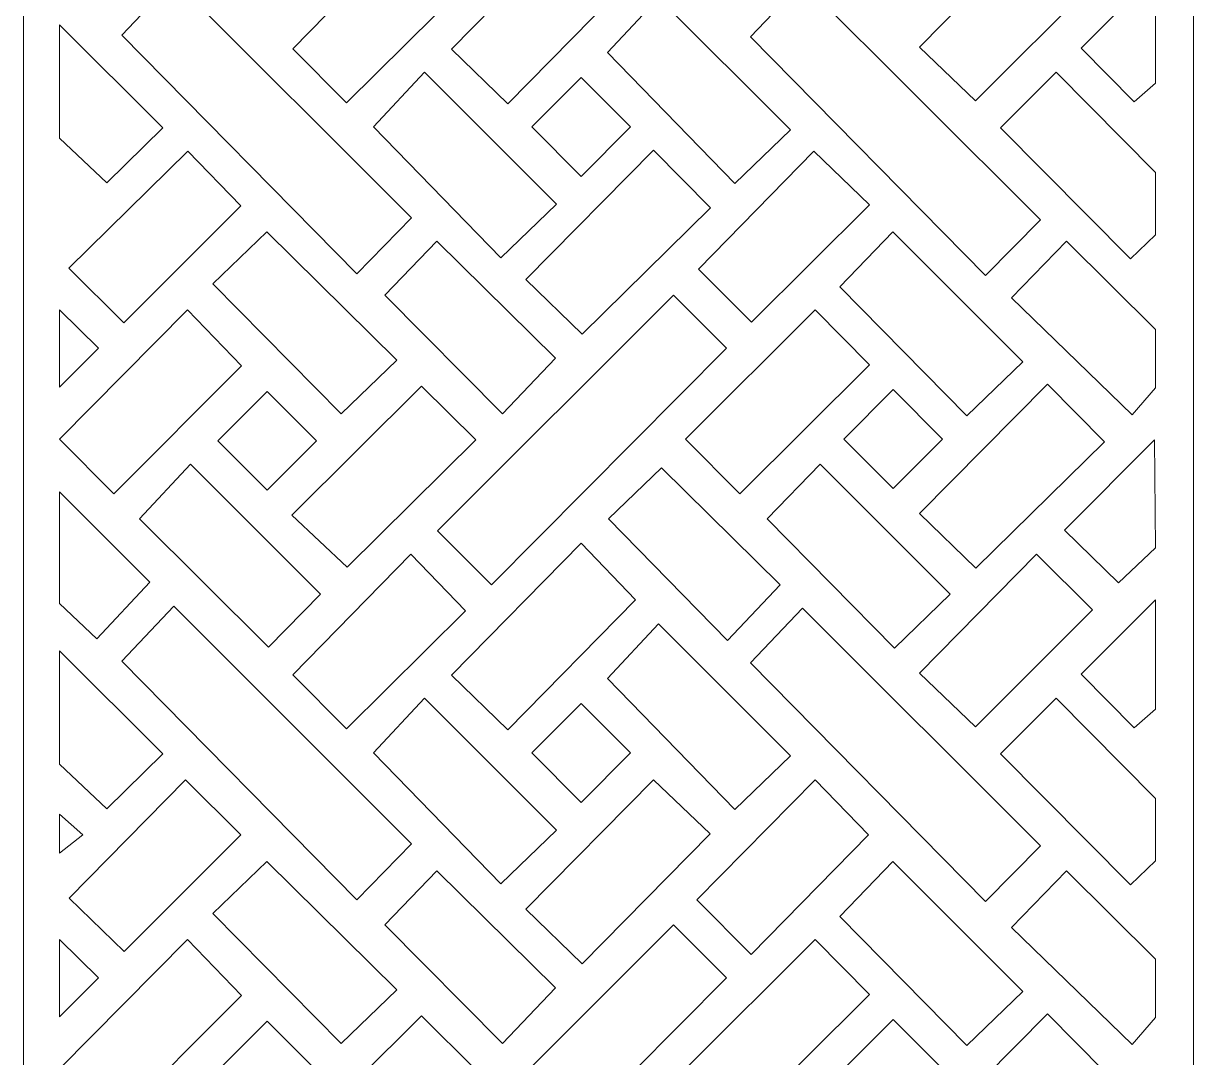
# Model space of a CAD drawing. Header units: centimetres. Extents: x -9.5 to 3.6, y -11.2 to 9.7.
# Drawn here: x -9.48 to -3.91, y -5.63 to -0.7 of the extents above; entities that cross this region are included whole.
import ezdxf

# ---------------------------------------------------------------- set-up
doc = ezdxf.new("R2010")
doc.units = ezdxf.units.CM
doc.header["$MEASUREMENT"] = 0
doc.layers.add('layer 1', color=7, linetype='Continuous')

msp = doc.modelspace()

# ---------------------------------------------------------------- linework, layer by layer
at = {"layer": 'layer 1', "color": 242, "lineweight": 9}
for points, knots in [([(-9.48305, -11.22934), (-9.48305, -11.22934), (-9.48305, 9.73196), (-9.48305, 9.73196), (-9.48305, 9.73196), (-9.48305, 9.73196), (-3.91095, 9.73196), (-3.91095, 9.73196), (-3.91095, 9.73196), (-3.91095, 9.73196), (-3.91095, -11.22934), (-3.91095, -11.22934), (-3.91095, -11.22934), (-3.91095, -11.22934), (-9.48305, -11.22934), (-9.48305, -11.22934)], [0, 0, 0, 0, 0.2, 0.2, 0.2, 0.2, 0.4, 0.4, 0.4, 0.4, 0.6, 0.6, 0.6, 0.6, 1, 1, 1, 1]), ([(-7.17674, -1.08403), (-7.17674, -1.08403), (-7.44437, -0.82359), (-7.44437, -0.82359), (-7.44437, -0.82359), (-7.44437, -0.82359), (-6.82733, -0.19515), (-6.82733, -0.19515), (-6.82733, -0.19515), (-6.82733, -0.19515), (-6.56875, -0.46503), (-6.56875, -0.46503), (-6.56875, -0.46503), (-6.56875, -0.46503), (-7.17674, -1.08403), (-7.17674, -1.08403)], [0, 0, 0, 0, 0.2, 0.2, 0.2, 0.2, 0.4, 0.4, 0.4, 0.4, 0.6, 0.6, 0.6, 0.6, 1, 1, 1, 1]), ([(-7.94408, -1.07961), (-7.94408, -1.07961), (-8.20058, -0.82311), (-8.20058, -0.82311), (-8.20058, -0.82311), (-8.20058, -0.82311), (-7.63895, -0.24821), (-7.63895, -0.24821), (-7.63895, -0.24821), (-7.63895, -0.24821), (-7.37803, -0.51797), (-7.37803, -0.51797), (-7.37803, -0.51797), (-7.37803, -0.51797), (-7.94408, -1.07961), (-7.94408, -1.07961)], [0, 0, 0, 0, 0.2, 0.2, 0.2, 0.2, 0.4, 0.4, 0.4, 0.4, 0.6, 0.6, 0.6, 0.6, 1, 1, 1, 1]), ([(-4.95019, -1.07076), (-4.95019, -1.07076), (-5.21553, -0.81427), (-5.21553, -0.81427), (-5.21553, -0.81427), (-5.21553, -0.81427), (-4.65832, -0.24821), (-4.65832, -0.24821), (-4.65832, -0.24821), (-4.65832, -0.24821), (-4.39298, -0.51355), (-4.39298, -0.51355), (-4.39298, -0.51355), (-4.39298, -0.51355), (-4.95019, -1.07076), (-4.95019, -1.07076)], [0, 0, 0, 0, 0.2, 0.2, 0.2, 0.2, 0.4, 0.4, 0.4, 0.4, 0.6, 0.6, 0.6, 0.6, 1, 1, 1, 1]), ([(-7.89544, -1.89331), (-7.89544, -1.89331), (-7.63453, -1.62797), (-7.63453, -1.62797), (-7.63453, -1.62797), (-7.63453, -1.62797), (-8.76663, -0.49586), (-8.76663, -0.49586), (-8.76663, -0.49586), (-8.76663, -0.49586), (-9.01428, -0.75678), (-9.01428, -0.75678), (-9.01428, -0.75678), (-9.01428, -0.75678), (-7.89544, -1.89331), (-7.89544, -1.89331)], [0, 0, 0, 0, 0.2, 0.2, 0.2, 0.2, 0.4, 0.4, 0.4, 0.4, 0.6, 0.6, 0.6, 0.6, 1, 1, 1, 1]), ([(-4.19398, -1.07518), (-4.19398, -1.07518), (-4.09227, -0.98674), (-4.09227, -0.98674), (-4.09227, -0.98674), (-4.09227, -0.98674), (-4.09227, -0.46491), (-4.09227, -0.46491), (-4.09227, -0.46491), (-4.09227, -0.46491), (-4.44605, -0.81869), (-4.44605, -0.81869), (-4.44605, -0.81869), (-4.44605, -0.81869), (-4.19398, -1.07518), (-4.19398, -1.07518)], [0, 0, 0, 0, 0.2, 0.2, 0.2, 0.2, 0.4, 0.4, 0.4, 0.4, 0.6, 0.6, 0.6, 0.6, 1, 1, 1, 1]), ([(-4.90155, -1.90216), (-4.90155, -1.90216), (-4.64063, -1.63682), (-4.64063, -1.63682), (-4.64063, -1.63682), (-4.64063, -1.63682), (-5.77274, -0.50471), (-5.77274, -0.50471), (-5.77274, -0.50471), (-5.77274, -0.50471), (-6.02039, -0.76562), (-6.02039, -0.76562), (-6.02039, -0.76562), (-6.02039, -0.76562), (-4.90155, -1.90216), (-4.90155, -1.90216)], [0, 0, 0, 0, 0.2, 0.2, 0.2, 0.2, 0.4, 0.4, 0.4, 0.4, 0.6, 0.6, 0.6, 0.6, 1, 1, 1, 1]), ([(-6.09557, -1.46435), (-6.09557, -1.46435), (-5.83023, -1.20785), (-5.83023, -1.20785), (-5.83023, -1.20785), (-5.83023, -1.20785), (-6.4582, -0.57989), (-6.4582, -0.57989), (-6.4582, -0.57989), (-6.4582, -0.57989), (-6.70142, -0.8408), (-6.70142, -0.8408), (-6.70142, -0.8408), (-6.70142, -0.8408), (-6.09557, -1.46435), (-6.09557, -1.46435)], [0, 0, 0, 0, 0.2, 0.2, 0.2, 0.2, 0.4, 0.4, 0.4, 0.4, 0.6, 0.6, 0.6, 0.6, 1, 1, 1, 1]), ([(-9.31058, -1.24765), (-9.31058, -1.24765), (-9.31058, -0.70813), (-9.31058, -0.70813), (-9.31058, -0.70813), (-9.31058, -0.70813), (-8.8197, -1.19901), (-8.8197, -1.19901), (-8.8197, -1.19901), (-8.8197, -1.19901), (-9.08504, -1.45993), (-9.08504, -1.45993), (-9.08504, -1.45993), (-9.08504, -1.45993), (-9.31058, -1.24765), (-9.31058, -1.24765)], [0, 0, 0, 0, 0.2, 0.2, 0.2, 0.2, 0.4, 0.4, 0.4, 0.4, 0.6, 0.6, 0.6, 0.6, 1, 1, 1, 1]), ([(-7.20999, -1.81813), (-7.20999, -1.81813), (-6.94465, -1.56164), (-6.94465, -1.56164), (-6.94465, -1.56164), (-6.94465, -1.56164), (-7.57261, -0.93367), (-7.57261, -0.93367), (-7.57261, -0.93367), (-7.57261, -0.93367), (-7.81584, -1.19459), (-7.81584, -1.19459), (-7.81584, -1.19459), (-7.81584, -1.19459), (-7.20999, -1.81813), (-7.20999, -1.81813)], [0, 0, 0, 0, 0.2, 0.2, 0.2, 0.2, 0.4, 0.4, 0.4, 0.4, 0.6, 0.6, 0.6, 0.6, 1, 1, 1, 1]), ([(-4.21167, -1.82255), (-4.21167, -1.82255), (-4.09227, -1.70757), (-4.09227, -1.70757), (-4.09227, -1.70757), (-4.09227, -1.70757), (-4.09227, -1.41128), (-4.09227, -1.41128), (-4.09227, -1.41128), (-4.09227, -1.41128), (-4.56545, -0.93367), (-4.56545, -0.93367), (-4.56545, -0.93367), (-4.56545, -0.93367), (-4.83079, -1.19901), (-4.83079, -1.19901), (-4.83079, -1.19901), (-4.83079, -1.19901), (-4.21167, -1.82255), (-4.21167, -1.82255)], [0, 0, 0, 0, 0.1666667, 0.1666667, 0.1666667, 0.1666667, 0.3333333, 0.3333333, 0.3333333, 0.3333333, 0.5, 0.5, 0.5, 0.5, 0.6666667, 0.6666667, 0.6666667, 0.6666667, 1, 1, 1, 1]), ([(-7.06268, -1.19459), (-7.06268, -1.19459), (-6.82746, -0.95937), (-6.82746, -0.95937), (-6.82746, -0.95937), (-6.82746, -0.95937), (-6.59223, -1.19459), (-6.59223, -1.19459), (-6.59223, -1.19459), (-6.59223, -1.19459), (-6.82746, -1.42981), (-6.82746, -1.42981), (-6.82746, -1.42981), (-6.82746, -1.42981), (-7.06268, -1.19459), (-7.06268, -1.19459)], [0, 0, 0, 0, 0.2, 0.2, 0.2, 0.2, 0.4, 0.4, 0.4, 0.4, 0.6, 0.6, 0.6, 0.6, 1, 1, 1, 1]), ([(-9.00544, -2.12769), (-9.00544, -2.12769), (-9.26635, -1.86678), (-9.26635, -1.86678), (-9.26635, -1.86678), (-9.26635, -1.86678), (-8.7003, -1.30957), (-8.7003, -1.30957), (-8.7003, -1.30957), (-8.7003, -1.30957), (-8.44823, -1.57048), (-8.44823, -1.57048), (-8.44823, -1.57048), (-8.44823, -1.57048), (-9.00544, -2.12769), (-9.00544, -2.12769)], [0, 0, 0, 0, 0.2, 0.2, 0.2, 0.2, 0.4, 0.4, 0.4, 0.4, 0.6, 0.6, 0.6, 0.6, 1, 1, 1, 1]), ([(-6.82296, -2.18076), (-6.82296, -2.18076), (-7.09058, -1.92033), (-7.09058, -1.92033), (-7.09058, -1.92033), (-7.09058, -1.92033), (-6.48239, -1.30514), (-6.48239, -1.30514), (-6.48239, -1.30514), (-6.48239, -1.30514), (-6.21055, -1.57945), (-6.21055, -1.57945), (-6.21055, -1.57945), (-6.21055, -1.57945), (-6.82296, -2.18076), (-6.82296, -2.18076)], [0, 0, 0, 0, 0.2, 0.2, 0.2, 0.2, 0.4, 0.4, 0.4, 0.4, 0.6, 0.6, 0.6, 0.6, 1, 1, 1, 1]), ([(-6.01597, -2.12327), (-6.01597, -2.12327), (-6.26804, -1.8712), (-6.26804, -1.8712), (-6.26804, -1.8712), (-6.26804, -1.8712), (-5.71968, -1.30957), (-5.71968, -1.30957), (-5.71968, -1.30957), (-5.71968, -1.30957), (-5.45434, -1.56606), (-5.45434, -1.56606), (-5.45434, -1.56606), (-5.45434, -1.56606), (-6.01597, -2.12327), (-6.01597, -2.12327)], [0, 0, 0, 0, 0.2, 0.2, 0.2, 0.2, 0.4, 0.4, 0.4, 0.4, 0.6, 0.6, 0.6, 0.6, 1, 1, 1, 1]), ([(-7.97062, -2.56108), (-7.97062, -2.56108), (-7.70528, -2.30459), (-7.70528, -2.30459), (-7.70528, -2.30459), (-7.70528, -2.30459), (-8.3244, -1.69431), (-8.3244, -1.69431), (-8.3244, -1.69431), (-8.3244, -1.69431), (-8.5809, -1.94196), (-8.5809, -1.94196), (-8.5809, -1.94196), (-8.5809, -1.94196), (-7.97062, -2.56108), (-7.97062, -2.56108)], [0, 0, 0, 0, 0.2, 0.2, 0.2, 0.2, 0.4, 0.4, 0.4, 0.4, 0.6, 0.6, 0.6, 0.6, 1, 1, 1, 1]), ([(-4.99, -2.56992), (-4.99, -2.56992), (-4.72466, -2.31343), (-4.72466, -2.31343), (-4.72466, -2.31343), (-4.72466, -2.31343), (-5.34378, -1.69431), (-5.34378, -1.69431), (-5.34378, -1.69431), (-5.34378, -1.69431), (-5.59585, -1.95522), (-5.59585, -1.95522), (-5.59585, -1.95522), (-5.59585, -1.95522), (-4.99, -2.56992), (-4.99, -2.56992)], [0, 0, 0, 0, 0.2, 0.2, 0.2, 0.2, 0.4, 0.4, 0.4, 0.4, 0.6, 0.6, 0.6, 0.6, 1, 1, 1, 1]), ([(-7.20114, -2.56108), (-7.20114, -2.56108), (-7.76277, -1.99502), (-7.76277, -1.99502), (-7.76277, -1.99502), (-7.76277, -1.99502), (-7.51512, -1.73853), (-7.51512, -1.73853), (-7.51512, -1.73853), (-7.51512, -1.73853), (-6.94907, -2.29574), (-6.94907, -2.29574), (-6.94907, -2.29574), (-6.94907, -2.29574), (-7.20114, -2.56108), (-7.20114, -2.56108)], [0, 0, 0, 0, 0.2, 0.2, 0.2, 0.2, 0.4, 0.4, 0.4, 0.4, 0.6, 0.6, 0.6, 0.6, 1, 1, 1, 1]), ([(-4.20283, -2.5655), (-4.20283, -2.5655), (-4.09227, -2.43726), (-4.09227, -2.43726), (-4.09227, -2.43726), (-4.09227, -2.43726), (-4.09227, -2.15865), (-4.09227, -2.15865), (-4.09227, -2.15865), (-4.09227, -2.15865), (-4.51681, -1.73853), (-4.51681, -1.73853), (-4.51681, -1.73853), (-4.51681, -1.73853), (-4.77772, -2.00829), (-4.77772, -2.00829), (-4.77772, -2.00829), (-4.77772, -2.00829), (-4.20283, -2.5655), (-4.20283, -2.5655)], [0, 0, 0, 0, 0.1666667, 0.1666667, 0.1666667, 0.1666667, 0.3333333, 0.3333333, 0.3333333, 0.3333333, 0.5, 0.5, 0.5, 0.5, 0.6666667, 0.6666667, 0.6666667, 0.6666667, 1, 1, 1, 1]), ([(-7.25421, -3.37478), (-7.25421, -3.37478), (-7.5107, -3.11829), (-7.5107, -3.11829), (-7.5107, -3.11829), (-7.5107, -3.11829), (-6.38744, -1.99502), (-6.38744, -1.99502), (-6.38744, -1.99502), (-6.38744, -1.99502), (-6.13537, -2.2471), (-6.13537, -2.2471), (-6.13537, -2.2471), (-6.13537, -2.2471), (-7.25421, -3.37478), (-7.25421, -3.37478)], [0, 0, 0, 0, 0.2, 0.2, 0.2, 0.2, 0.4, 0.4, 0.4, 0.4, 0.6, 0.6, 0.6, 0.6, 1, 1, 1, 1]), ([(-9.0518, -2.9414), (-9.0518, -2.9414), (-9.31058, -2.68096), (-9.31058, -2.68096), (-9.31058, -2.68096), (-9.31058, -2.68096), (-8.70238, -2.06578), (-8.70238, -2.06578), (-8.70238, -2.06578), (-8.70238, -2.06578), (-8.4438, -2.33125), (-8.4438, -2.33125), (-8.4438, -2.33125), (-8.4438, -2.33125), (-9.0518, -2.9414), (-9.0518, -2.9414)], [0, 0, 0, 0, 0.2, 0.2, 0.2, 0.2, 0.4, 0.4, 0.4, 0.4, 0.6, 0.6, 0.6, 0.6, 1, 1, 1, 1]), ([(-9.31058, -2.43283), (-9.31058, -2.43283), (-9.12484, -2.2471), (-9.12484, -2.2471), (-9.12484, -2.2471), (-9.12484, -2.2471), (-9.31058, -2.06578), (-9.31058, -2.06578), (-9.31058, -2.06578), (-9.31058, -2.06578), (-9.31058, -2.43283), (-9.31058, -2.43283)], [0, 0, 0, 0, 0.25, 0.25, 0.25, 0.25, 0.5, 0.5, 0.5, 0.5, 1, 1, 1, 1]), ([(-6.07118, -2.9414), (-6.07118, -2.9414), (-6.32995, -2.68096), (-6.32995, -2.68096), (-6.32995, -2.68096), (-6.32995, -2.68096), (-5.71291, -2.06578), (-5.71291, -2.06578), (-5.71291, -2.06578), (-5.71291, -2.06578), (-5.45434, -2.32682), (-5.45434, -2.32682), (-5.45434, -2.32682), (-5.45434, -2.32682), (-6.07118, -2.9414), (-6.07118, -2.9414)], [0, 0, 0, 0, 0.2, 0.2, 0.2, 0.2, 0.4, 0.4, 0.4, 0.4, 0.6, 0.6, 0.6, 0.6, 1, 1, 1, 1]), ([(-7.9418, -3.29076), (-7.9418, -3.29076), (-8.205, -3.04359), (-8.205, -3.04359), (-8.205, -3.04359), (-8.205, -3.04359), (-7.58796, -2.42841), (-7.58796, -2.42841), (-7.58796, -2.42841), (-7.58796, -2.42841), (-7.32939, -2.68503), (-7.32939, -2.68503), (-7.32939, -2.68503), (-7.32939, -2.68503), (-7.9418, -3.29076), (-7.9418, -3.29076)], [0, 0, 0, 0, 0.2, 0.2, 0.2, 0.2, 0.4, 0.4, 0.4, 0.4, 0.6, 0.6, 0.6, 0.6, 1, 1, 1, 1]), ([(-5.57679, -2.68048), (-5.57679, -2.68048), (-5.34157, -2.44526), (-5.34157, -2.44526), (-5.34157, -2.44526), (-5.34157, -2.44526), (-5.10635, -2.68048), (-5.10635, -2.68048), (-5.10635, -2.68048), (-5.10635, -2.68048), (-5.34157, -2.9157), (-5.34157, -2.9157), (-5.34157, -2.9157), (-5.34157, -2.9157), (-5.57679, -2.68048), (-5.57679, -2.68048)], [0, 0, 0, 0, 0.2, 0.2, 0.2, 0.2, 0.4, 0.4, 0.4, 0.4, 0.6, 0.6, 0.6, 0.6, 1, 1, 1, 1]), ([(-4.94791, -3.29518), (-4.94791, -3.29518), (-5.21553, -3.03475), (-5.21553, -3.03475), (-5.21553, -3.03475), (-5.21553, -3.03475), (-4.60734, -2.41957), (-4.60734, -2.41957), (-4.60734, -2.41957), (-4.60734, -2.41957), (-4.33549, -2.69387), (-4.33549, -2.69387), (-4.33549, -2.69387), (-4.33549, -2.69387), (-4.94791, -3.29518), (-4.94791, -3.29518)], [0, 0, 0, 0, 0.2, 0.2, 0.2, 0.2, 0.4, 0.4, 0.4, 0.4, 0.6, 0.6, 0.6, 0.6, 1, 1, 1, 1]), ([(-8.55741, -2.68933), (-8.55741, -2.68933), (-8.32219, -2.45411), (-8.32219, -2.45411), (-8.32219, -2.45411), (-8.32219, -2.45411), (-8.08697, -2.68933), (-8.08697, -2.68933), (-8.08697, -2.68933), (-8.08697, -2.68933), (-8.32219, -2.92455), (-8.32219, -2.92455), (-8.32219, -2.92455), (-8.32219, -2.92455), (-8.55741, -2.68933), (-8.55741, -2.68933)], [0, 0, 0, 0, 0.2, 0.2, 0.2, 0.2, 0.4, 0.4, 0.4, 0.4, 0.6, 0.6, 0.6, 0.6, 1, 1, 1, 1]), ([(-4.26916, -3.36594), (-4.26916, -3.36594), (-4.09227, -3.19789), (-4.09227, -3.19789), (-4.09227, -3.19789), (-4.09227, -3.19789), (-4.09669, -2.6849), (-4.09669, -2.6849), (-4.09669, -2.6849), (-4.09669, -2.6849), (-4.52565, -3.11387), (-4.52565, -3.11387), (-4.52565, -3.11387), (-4.52565, -3.11387), (-4.26916, -3.36594), (-4.26916, -3.36594)], [0, 0, 0, 0, 0.2, 0.2, 0.2, 0.2, 0.4, 0.4, 0.4, 0.4, 0.6, 0.6, 0.6, 0.6, 1, 1, 1, 1]), ([(-8.31556, -3.67108), (-8.31556, -3.67108), (-8.06791, -3.41901), (-8.06791, -3.41901), (-8.06791, -3.41901), (-8.06791, -3.41901), (-8.68703, -2.79988), (-8.68703, -2.79988), (-8.68703, -2.79988), (-8.68703, -2.79988), (-8.93026, -3.0608), (-8.93026, -3.0608), (-8.93026, -3.0608), (-8.93026, -3.0608), (-8.31556, -3.67108), (-8.31556, -3.67108)], [0, 0, 0, 0, 0.2, 0.2, 0.2, 0.2, 0.4, 0.4, 0.4, 0.4, 0.6, 0.6, 0.6, 0.6, 1, 1, 1, 1]), ([(-6.13095, -3.64012), (-6.13095, -3.64012), (-6.697, -3.0608), (-6.697, -3.0608), (-6.697, -3.0608), (-6.697, -3.0608), (-6.44493, -2.81757), (-6.44493, -2.81757), (-6.44493, -2.81757), (-6.44493, -2.81757), (-5.87888, -3.37478), (-5.87888, -3.37478), (-5.87888, -3.37478), (-5.87888, -3.37478), (-6.13095, -3.64012), (-6.13095, -3.64012)], [0, 0, 0, 0, 0.2, 0.2, 0.2, 0.2, 0.4, 0.4, 0.4, 0.4, 0.6, 0.6, 0.6, 0.6, 1, 1, 1, 1]), ([(-5.33494, -3.6755), (-5.33494, -3.6755), (-5.0696, -3.41901), (-5.0696, -3.41901), (-5.0696, -3.41901), (-5.0696, -3.41901), (-5.68872, -2.79988), (-5.68872, -2.79988), (-5.68872, -2.79988), (-5.68872, -2.79988), (-5.94079, -3.0608), (-5.94079, -3.0608), (-5.94079, -3.0608), (-5.94079, -3.0608), (-5.33494, -3.6755), (-5.33494, -3.6755)], [0, 0, 0, 0, 0.2, 0.2, 0.2, 0.2, 0.4, 0.4, 0.4, 0.4, 0.6, 0.6, 0.6, 0.6, 1, 1, 1, 1]), ([(-9.13368, -3.63128), (-9.13368, -3.63128), (-9.31058, -3.46323), (-9.31058, -3.46323), (-9.31058, -3.46323), (-9.31058, -3.46323), (-9.31058, -2.93255), (-9.31058, -2.93255), (-9.31058, -2.93255), (-9.31058, -2.93255), (-8.88161, -3.36152), (-8.88161, -3.36152), (-8.88161, -3.36152), (-8.88161, -3.36152), (-9.13368, -3.63128), (-9.13368, -3.63128)], [0, 0, 0, 0, 0.2, 0.2, 0.2, 0.2, 0.4, 0.4, 0.4, 0.4, 0.6, 0.6, 0.6, 0.6, 1, 1, 1, 1]), ([(-7.17674, -4.06466), (-7.17674, -4.06466), (-7.44437, -3.80423), (-7.44437, -3.80423), (-7.44437, -3.80423), (-7.44437, -3.80423), (-6.82733, -3.17578), (-6.82733, -3.17578), (-6.82733, -3.17578), (-6.82733, -3.17578), (-6.56875, -3.44567), (-6.56875, -3.44567), (-6.56875, -3.44567), (-6.56875, -3.44567), (-7.17674, -4.06466), (-7.17674, -4.06466)], [0, 0, 0, 0, 0.2, 0.2, 0.2, 0.2, 0.4, 0.4, 0.4, 0.4, 0.6, 0.6, 0.6, 0.6, 1, 1, 1, 1]), ([(-7.94408, -4.06024), (-7.94408, -4.06024), (-8.20058, -3.80375), (-8.20058, -3.80375), (-8.20058, -3.80375), (-8.20058, -3.80375), (-7.63895, -3.22885), (-7.63895, -3.22885), (-7.63895, -3.22885), (-7.63895, -3.22885), (-7.37803, -3.49861), (-7.37803, -3.49861), (-7.37803, -3.49861), (-7.37803, -3.49861), (-7.94408, -4.06024), (-7.94408, -4.06024)], [0, 0, 0, 0, 0.2, 0.2, 0.2, 0.2, 0.4, 0.4, 0.4, 0.4, 0.6, 0.6, 0.6, 0.6, 1, 1, 1, 1]), ([(-4.95019, -4.0514), (-4.95019, -4.0514), (-5.21553, -3.7949), (-5.21553, -3.7949), (-5.21553, -3.7949), (-5.21553, -3.7949), (-4.65832, -3.22885), (-4.65832, -3.22885), (-4.65832, -3.22885), (-4.65832, -3.22885), (-4.39298, -3.49419), (-4.39298, -3.49419), (-4.39298, -3.49419), (-4.39298, -3.49419), (-4.95019, -4.0514), (-4.95019, -4.0514)], [0, 0, 0, 0, 0.2, 0.2, 0.2, 0.2, 0.4, 0.4, 0.4, 0.4, 0.6, 0.6, 0.6, 0.6, 1, 1, 1, 1]), ([(-4.19398, -4.05582), (-4.19398, -4.05582), (-4.09227, -3.96737), (-4.09227, -3.96737), (-4.09227, -3.96737), (-4.09227, -3.96737), (-4.09227, -3.44554), (-4.09227, -3.44554), (-4.09227, -3.44554), (-4.09227, -3.44554), (-4.44605, -3.79933), (-4.44605, -3.79933), (-4.44605, -3.79933), (-4.44605, -3.79933), (-4.19398, -4.05582), (-4.19398, -4.05582)], [0, 0, 0, 0, 0.2, 0.2, 0.2, 0.2, 0.4, 0.4, 0.4, 0.4, 0.6, 0.6, 0.6, 0.6, 1, 1, 1, 1]), ([(-7.89544, -4.87395), (-7.89544, -4.87395), (-7.63453, -4.60861), (-7.63453, -4.60861), (-7.63453, -4.60861), (-7.63453, -4.60861), (-8.76663, -3.4765), (-8.76663, -3.4765), (-8.76663, -3.4765), (-8.76663, -3.4765), (-9.01428, -3.73741), (-9.01428, -3.73741), (-9.01428, -3.73741), (-9.01428, -3.73741), (-7.89544, -4.87395), (-7.89544, -4.87395)], [0, 0, 0, 0, 0.2, 0.2, 0.2, 0.2, 0.4, 0.4, 0.4, 0.4, 0.6, 0.6, 0.6, 0.6, 1, 1, 1, 1]), ([(-4.90155, -4.88279), (-4.90155, -4.88279), (-4.64063, -4.61745), (-4.64063, -4.61745), (-4.64063, -4.61745), (-4.64063, -4.61745), (-5.77274, -3.48534), (-5.77274, -3.48534), (-5.77274, -3.48534), (-5.77274, -3.48534), (-6.02039, -3.74626), (-6.02039, -3.74626), (-6.02039, -3.74626), (-6.02039, -3.74626), (-4.90155, -4.88279), (-4.90155, -4.88279)], [0, 0, 0, 0, 0.2, 0.2, 0.2, 0.2, 0.4, 0.4, 0.4, 0.4, 0.6, 0.6, 0.6, 0.6, 1, 1, 1, 1]), ([(-6.09557, -4.44498), (-6.09557, -4.44498), (-5.83023, -4.18849), (-5.83023, -4.18849), (-5.83023, -4.18849), (-5.83023, -4.18849), (-6.4582, -3.56052), (-6.4582, -3.56052), (-6.4582, -3.56052), (-6.4582, -3.56052), (-6.70142, -3.82144), (-6.70142, -3.82144), (-6.70142, -3.82144), (-6.70142, -3.82144), (-6.09557, -4.44498), (-6.09557, -4.44498)], [0, 0, 0, 0, 0.2, 0.2, 0.2, 0.2, 0.4, 0.4, 0.4, 0.4, 0.6, 0.6, 0.6, 0.6, 1, 1, 1, 1]), ([(-9.31058, -4.22829), (-9.31058, -4.22829), (-9.31058, -3.68877), (-9.31058, -3.68877), (-9.31058, -3.68877), (-9.31058, -3.68877), (-8.8197, -4.17964), (-8.8197, -4.17964), (-8.8197, -4.17964), (-8.8197, -4.17964), (-9.08504, -4.44056), (-9.08504, -4.44056), (-9.08504, -4.44056), (-9.08504, -4.44056), (-9.31058, -4.22829), (-9.31058, -4.22829)], [0, 0, 0, 0, 0.2, 0.2, 0.2, 0.2, 0.4, 0.4, 0.4, 0.4, 0.6, 0.6, 0.6, 0.6, 1, 1, 1, 1]), ([(-7.20999, -4.79877), (-7.20999, -4.79877), (-6.94465, -4.54227), (-6.94465, -4.54227), (-6.94465, -4.54227), (-6.94465, -4.54227), (-7.57261, -3.91431), (-7.57261, -3.91431), (-7.57261, -3.91431), (-7.57261, -3.91431), (-7.81584, -4.17522), (-7.81584, -4.17522), (-7.81584, -4.17522), (-7.81584, -4.17522), (-7.20999, -4.79877), (-7.20999, -4.79877)], [0, 0, 0, 0, 0.2, 0.2, 0.2, 0.2, 0.4, 0.4, 0.4, 0.4, 0.6, 0.6, 0.6, 0.6, 1, 1, 1, 1]), ([(-7.06268, -4.17522), (-7.06268, -4.17522), (-6.82746, -3.94), (-6.82746, -3.94), (-6.82746, -3.94), (-6.82746, -3.94), (-6.59223, -4.17522), (-6.59223, -4.17522), (-6.59223, -4.17522), (-6.59223, -4.17522), (-6.82746, -4.41044), (-6.82746, -4.41044), (-6.82746, -4.41044), (-6.82746, -4.41044), (-7.06268, -4.17522), (-7.06268, -4.17522)], [0, 0, 0, 0, 0.2, 0.2, 0.2, 0.2, 0.4, 0.4, 0.4, 0.4, 0.6, 0.6, 0.6, 0.6, 1, 1, 1, 1]), ([(-4.21167, -4.80319), (-4.21167, -4.80319), (-4.09227, -4.68821), (-4.09227, -4.68821), (-4.09227, -4.68821), (-4.09227, -4.68821), (-4.09227, -4.39192), (-4.09227, -4.39192), (-4.09227, -4.39192), (-4.09227, -4.39192), (-4.56545, -3.91431), (-4.56545, -3.91431), (-4.56545, -3.91431), (-4.56545, -3.91431), (-4.83079, -4.17964), (-4.83079, -4.17964), (-4.83079, -4.17964), (-4.83079, -4.17964), (-4.21167, -4.80319), (-4.21167, -4.80319)], [0, 0, 0, 0, 0.1666667, 0.1666667, 0.1666667, 0.1666667, 0.3333333, 0.3333333, 0.3333333, 0.3333333, 0.5, 0.5, 0.5, 0.5, 0.6666667, 0.6666667, 0.6666667, 0.6666667, 1, 1, 1, 1]), ([(-9.00249, -5.12012), (-9.00249, -5.12012), (-9.26488, -4.86658), (-9.26488, -4.86658), (-9.26488, -4.86658), (-9.26488, -4.86658), (-8.71062, -4.30347), (-8.71062, -4.30347), (-8.71062, -4.30347), (-8.71062, -4.30347), (-8.44823, -4.56586), (-8.44823, -4.56586), (-8.44823, -4.56586), (-8.44823, -4.56586), (-9.00249, -5.12012), (-9.00249, -5.12012)], [0, 0, 0, 0, 0.2, 0.2, 0.2, 0.2, 0.4, 0.4, 0.4, 0.4, 0.6, 0.6, 0.6, 0.6, 1, 1, 1, 1]), ([(-6.48239, -4.30347), (-6.48239, -4.30347), (-7.09058, -4.91865), (-7.09058, -4.91865), (-7.09058, -4.91865), (-7.09058, -4.91865), (-6.82296, -5.17909), (-6.82296, -5.17909), (-6.82296, -5.17909), (-6.82296, -5.17909), (-6.2135, -4.56009), (-6.2135, -4.56009), (-6.2135, -4.56009), (-6.2135, -4.56009), (-6.48239, -4.30347), (-6.48239, -4.30347)], [0, 0, 0, 0, 0.2, 0.2, 0.2, 0.2, 0.4, 0.4, 0.4, 0.4, 0.6, 0.6, 0.6, 0.6, 1, 1, 1, 1]), ([(-6.01811, -5.13486), (-6.01811, -5.13486), (-6.27688, -4.87442), (-6.27688, -4.87442), (-6.27688, -4.87442), (-6.27688, -4.87442), (-5.71291, -4.30347), (-5.71291, -4.30347), (-5.71291, -4.30347), (-5.71291, -4.30347), (-5.45876, -4.56451), (-5.45876, -4.56451), (-5.45876, -4.56451), (-5.45876, -4.56451), (-6.01811, -5.13486), (-6.01811, -5.13486)], [0, 0, 0, 0, 0.2, 0.2, 0.2, 0.2, 0.4, 0.4, 0.4, 0.4, 0.6, 0.6, 0.6, 0.6, 1, 1, 1, 1]), ([(-9.31058, -4.65283), (-9.31058, -4.65283), (-9.31058, -4.4671), (-9.31058, -4.4671), (-9.31058, -4.4671), (-9.31058, -4.4671), (-9.20002, -4.56439), (-9.20002, -4.56439), (-9.20002, -4.56439), (-9.20002, -4.56439), (-9.31058, -4.65283), (-9.31058, -4.65283)], [0, 0, 0, 0, 0.25, 0.25, 0.25, 0.25, 0.5, 0.5, 0.5, 0.5, 1, 1, 1, 1]), ([(-7.97062, -5.55941), (-7.97062, -5.55941), (-7.70528, -5.30291), (-7.70528, -5.30291), (-7.70528, -5.30291), (-7.70528, -5.30291), (-8.3244, -4.69263), (-8.3244, -4.69263), (-8.3244, -4.69263), (-8.3244, -4.69263), (-8.5809, -4.94028), (-8.5809, -4.94028), (-8.5809, -4.94028), (-8.5809, -4.94028), (-7.97062, -5.55941), (-7.97062, -5.55941)], [0, 0, 0, 0, 0.2, 0.2, 0.2, 0.2, 0.4, 0.4, 0.4, 0.4, 0.6, 0.6, 0.6, 0.6, 1, 1, 1, 1]), ([(-4.99, -5.56825), (-4.99, -5.56825), (-4.72466, -5.31176), (-4.72466, -5.31176), (-4.72466, -5.31176), (-4.72466, -5.31176), (-5.34378, -4.69263), (-5.34378, -4.69263), (-5.34378, -4.69263), (-5.34378, -4.69263), (-5.59585, -4.95355), (-5.59585, -4.95355), (-5.59585, -4.95355), (-5.59585, -4.95355), (-4.99, -5.56825), (-4.99, -5.56825)], [0, 0, 0, 0, 0.2, 0.2, 0.2, 0.2, 0.4, 0.4, 0.4, 0.4, 0.6, 0.6, 0.6, 0.6, 1, 1, 1, 1]), ([(-7.20114, -5.55941), (-7.20114, -5.55941), (-7.76277, -4.99335), (-7.76277, -4.99335), (-7.76277, -4.99335), (-7.76277, -4.99335), (-7.51512, -4.73686), (-7.51512, -4.73686), (-7.51512, -4.73686), (-7.51512, -4.73686), (-6.94907, -5.29406), (-6.94907, -5.29406), (-6.94907, -5.29406), (-6.94907, -5.29406), (-7.20114, -5.55941), (-7.20114, -5.55941)], [0, 0, 0, 0, 0.2, 0.2, 0.2, 0.2, 0.4, 0.4, 0.4, 0.4, 0.6, 0.6, 0.6, 0.6, 1, 1, 1, 1]), ([(-4.20283, -5.56383), (-4.20283, -5.56383), (-4.09227, -5.43558), (-4.09227, -5.43558), (-4.09227, -5.43558), (-4.09227, -5.43558), (-4.09227, -5.15698), (-4.09227, -5.15698), (-4.09227, -5.15698), (-4.09227, -5.15698), (-4.51681, -4.73686), (-4.51681, -4.73686), (-4.51681, -4.73686), (-4.51681, -4.73686), (-4.77772, -5.00662), (-4.77772, -5.00662), (-4.77772, -5.00662), (-4.77772, -5.00662), (-4.20283, -5.56383), (-4.20283, -5.56383)], [0, 0, 0, 0, 0.1666667, 0.1666667, 0.1666667, 0.1666667, 0.3333333, 0.3333333, 0.3333333, 0.3333333, 0.5, 0.5, 0.5, 0.5, 0.6666667, 0.6666667, 0.6666667, 0.6666667, 1, 1, 1, 1]), ([(-7.25421, -6.37311), (-7.25421, -6.37311), (-7.5107, -6.11662), (-7.5107, -6.11662), (-7.5107, -6.11662), (-7.5107, -6.11662), (-6.38744, -4.99335), (-6.38744, -4.99335), (-6.38744, -4.99335), (-6.38744, -4.99335), (-6.13537, -5.24542), (-6.13537, -5.24542), (-6.13537, -5.24542), (-6.13537, -5.24542), (-7.25421, -6.37311), (-7.25421, -6.37311)], [0, 0, 0, 0, 0.2, 0.2, 0.2, 0.2, 0.4, 0.4, 0.4, 0.4, 0.6, 0.6, 0.6, 0.6, 1, 1, 1, 1]), ([(-9.0518, -5.93972), (-9.0518, -5.93972), (-9.31058, -5.67928), (-9.31058, -5.67928), (-9.31058, -5.67928), (-9.31058, -5.67928), (-8.70238, -5.06411), (-8.70238, -5.06411), (-8.70238, -5.06411), (-8.70238, -5.06411), (-8.4438, -5.32957), (-8.4438, -5.32957), (-8.4438, -5.32957), (-8.4438, -5.32957), (-9.0518, -5.93972), (-9.0518, -5.93972)], [0, 0, 0, 0, 0.2, 0.2, 0.2, 0.2, 0.4, 0.4, 0.4, 0.4, 0.6, 0.6, 0.6, 0.6, 1, 1, 1, 1]), ([(-9.31058, -5.43116), (-9.31058, -5.43116), (-9.12484, -5.24542), (-9.12484, -5.24542), (-9.12484, -5.24542), (-9.12484, -5.24542), (-9.31058, -5.06411), (-9.31058, -5.06411), (-9.31058, -5.06411), (-9.31058, -5.06411), (-9.31058, -5.43116), (-9.31058, -5.43116)], [0, 0, 0, 0, 0.25, 0.25, 0.25, 0.25, 0.5, 0.5, 0.5, 0.5, 1, 1, 1, 1]), ([(-6.07118, -5.93972), (-6.07118, -5.93972), (-6.32995, -5.67928), (-6.32995, -5.67928), (-6.32995, -5.67928), (-6.32995, -5.67928), (-5.71291, -5.06411), (-5.71291, -5.06411), (-5.71291, -5.06411), (-5.71291, -5.06411), (-5.45434, -5.32515), (-5.45434, -5.32515), (-5.45434, -5.32515), (-5.45434, -5.32515), (-6.07118, -5.93972), (-6.07118, -5.93972)], [0, 0, 0, 0, 0.2, 0.2, 0.2, 0.2, 0.4, 0.4, 0.4, 0.4, 0.6, 0.6, 0.6, 0.6, 1, 1, 1, 1]), ([(-8.55741, -5.68765), (-8.55741, -5.68765), (-8.32219, -5.45243), (-8.32219, -5.45243), (-8.32219, -5.45243), (-8.32219, -5.45243), (-8.08697, -5.68765), (-8.08697, -5.68765), (-8.08697, -5.68765), (-8.08697, -5.68765), (-8.32219, -5.92287), (-8.32219, -5.92287), (-8.32219, -5.92287), (-8.32219, -5.92287), (-8.55741, -5.68765), (-8.55741, -5.68765)], [0, 0, 0, 0, 0.2, 0.2, 0.2, 0.2, 0.4, 0.4, 0.4, 0.4, 0.6, 0.6, 0.6, 0.6, 1, 1, 1, 1]), ([(-7.9418, -6.28909), (-7.9418, -6.28909), (-8.205, -6.04191), (-8.205, -6.04191), (-8.205, -6.04191), (-8.205, -6.04191), (-7.58796, -5.42674), (-7.58796, -5.42674), (-7.58796, -5.42674), (-7.58796, -5.42674), (-7.32939, -5.68336), (-7.32939, -5.68336), (-7.32939, -5.68336), (-7.32939, -5.68336), (-7.9418, -6.28909), (-7.9418, -6.28909)], [0, 0, 0, 0, 0.2, 0.2, 0.2, 0.2, 0.4, 0.4, 0.4, 0.4, 0.6, 0.6, 0.6, 0.6, 1, 1, 1, 1]), ([(-5.57679, -5.67881), (-5.57679, -5.67881), (-5.34157, -5.44358), (-5.34157, -5.44358), (-5.34157, -5.44358), (-5.34157, -5.44358), (-5.10635, -5.67881), (-5.10635, -5.67881), (-5.10635, -5.67881), (-5.10635, -5.67881), (-5.34157, -5.91403), (-5.34157, -5.91403), (-5.34157, -5.91403), (-5.34157, -5.91403), (-5.57679, -5.67881), (-5.57679, -5.67881)], [0, 0, 0, 0, 0.2, 0.2, 0.2, 0.2, 0.4, 0.4, 0.4, 0.4, 0.6, 0.6, 0.6, 0.6, 1, 1, 1, 1]), ([(-4.94791, -6.29351), (-4.94791, -6.29351), (-5.21553, -6.03307), (-5.21553, -6.03307), (-5.21553, -6.03307), (-5.21553, -6.03307), (-4.60734, -5.41789), (-4.60734, -5.41789), (-4.60734, -5.41789), (-4.60734, -5.41789), (-4.33549, -5.6922), (-4.33549, -5.6922), (-4.33549, -5.6922), (-4.33549, -5.6922), (-4.94791, -6.29351), (-4.94791, -6.29351)], [0, 0, 0, 0, 0.2, 0.2, 0.2, 0.2, 0.4, 0.4, 0.4, 0.4, 0.6, 0.6, 0.6, 0.6, 1, 1, 1, 1])]:
    msp.add_open_spline(points, degree=3, knots=knots, dxfattribs=at)

doc.saveas('drawing.dxf')
